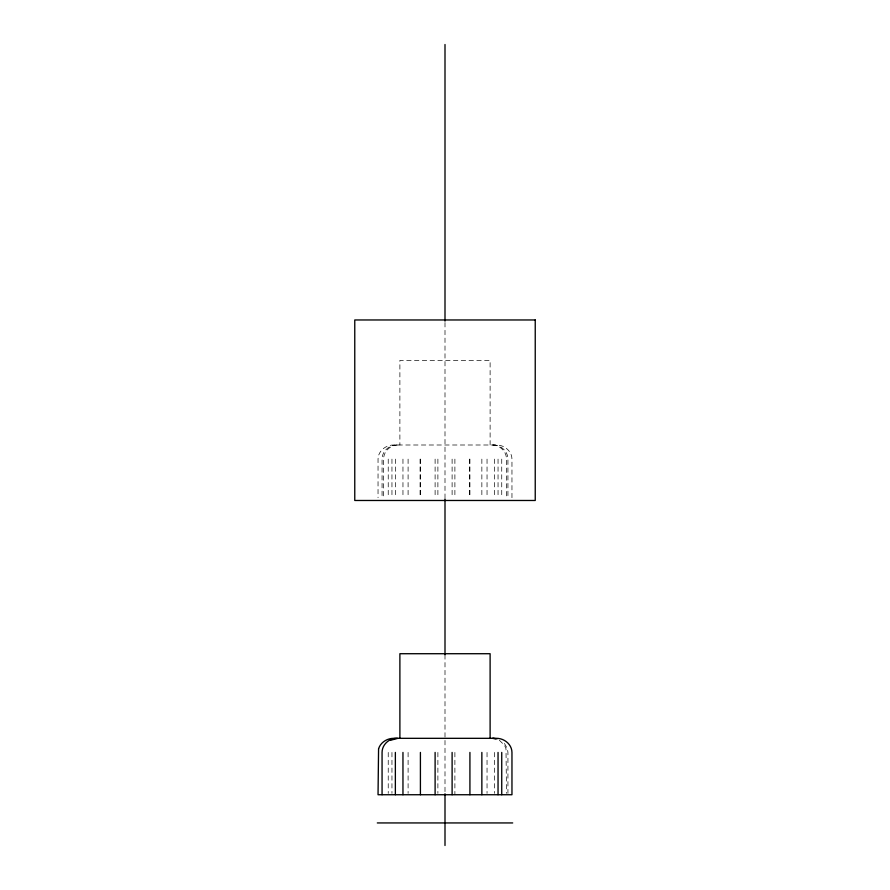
<?xml version="1.0" encoding="UTF-8"?>
<svg xmlns="http://www.w3.org/2000/svg" width="890" height="890" viewBox="0 0 890 890"><rect width="100%" height="100%" fill="white"/><g stroke="black" fill="none" stroke-linecap="round" stroke-linejoin="round"><path stroke-width="0.67" stroke-dasharray="4.45 3.34" d="M397.897 445C390.321 444.944 383.557 451.486 383.601 459.107L383.601 497.721M396.718 445C389.086 444.922 382.044 451.341 382.066 459.107L382.066 497.721M493.316 445C500.948 444.933 507.956 451.364 507.934 459.107L507.934 497.721M492.203 445C499.78 444.944 506.521 451.486 506.488 459.107L506.488 497.721M499.346 740.213L504.574 745.375L505.998 748.779L506.488 793.368M504.43 743.428L507.434 748.779L507.934 752.428L507.934 793.368M511.961 497.721L511.961 459.107C511.906 451.007 504.174 444.9 496.397 445L393.625 445C385.848 444.9 378.094 450.996 378.039 459.107L378.039 497.721M501.738 459.107L501.738 497.721M498.044 459.107L498.044 497.721M494.662 459.107L494.662 497.721M494.662 752.428L494.662 793.368M490.112 445L490.112 360.383L399.888 360.383L399.888 445M487.041 459.107L487.041 497.721M487.041 752.428L487.041 793.368M481.857 459.107L481.857 497.721M469.92 459.107L469.92 497.721M469.553 459.107L469.553 497.721M454.89 459.107L454.89 497.721M454.89 752.428L454.89 794.737M452.109 459.107L452.109 497.721M445 322.514L445 499.056M445 654.74L445 793.747M437.891 459.107L437.891 497.721M437.891 752.428L437.891 793.368M435.11 459.107L435.11 497.721M420.414 459.107L420.414 497.721M420.08 459.107L420.08 497.721M408.098 459.107L408.098 497.721M408.098 752.428L408.098 793.368M402.959 459.107L402.959 497.721M395.36 459.107L395.36 497.721M391.956 459.107L391.956 497.721M391.956 752.428L391.956 793.368M388.229 459.107L388.229 497.721M388.229 752.428L388.229 793.368"/><path stroke-width="1.33" d="M390.743 740.213L397.897 738.322M396.718 738.322C389.086 738.255 382.044 744.674 382.066 752.428L382.066 794.737M377.304 822.939L512.696 822.939M493.316 738.322L497.098 738.8M492.203 738.322L495.897 738.8M501.738 752.428L501.738 794.737M498.044 752.428L498.044 794.737M490.112 738.322L490.112 653.716L399.888 653.716L399.888 738.322M481.857 752.428L481.857 794.737M469.92 752.428L469.92 794.737M452.109 752.428L452.109 794.737M445 44.5L445 321.123M445 499.056L445 654.74M445 793.747L445 845.5M435.11 752.428L435.11 794.737M420.414 752.428L420.414 794.737M402.959 752.428L402.959 794.737M395.36 752.428L395.36 794.737M378.573 748.779L378.039 794.737L511.961 794.737L511.961 752.428C511.906 744.329 504.174 738.222 496.397 738.322L393.625 738.322C387.083 738.355 380.575 742.382 378.573 748.779M535.235 319.966L354.765 319.966L354.765 500.48L535.235 500.48L535.235 319.966"/></g></svg>
